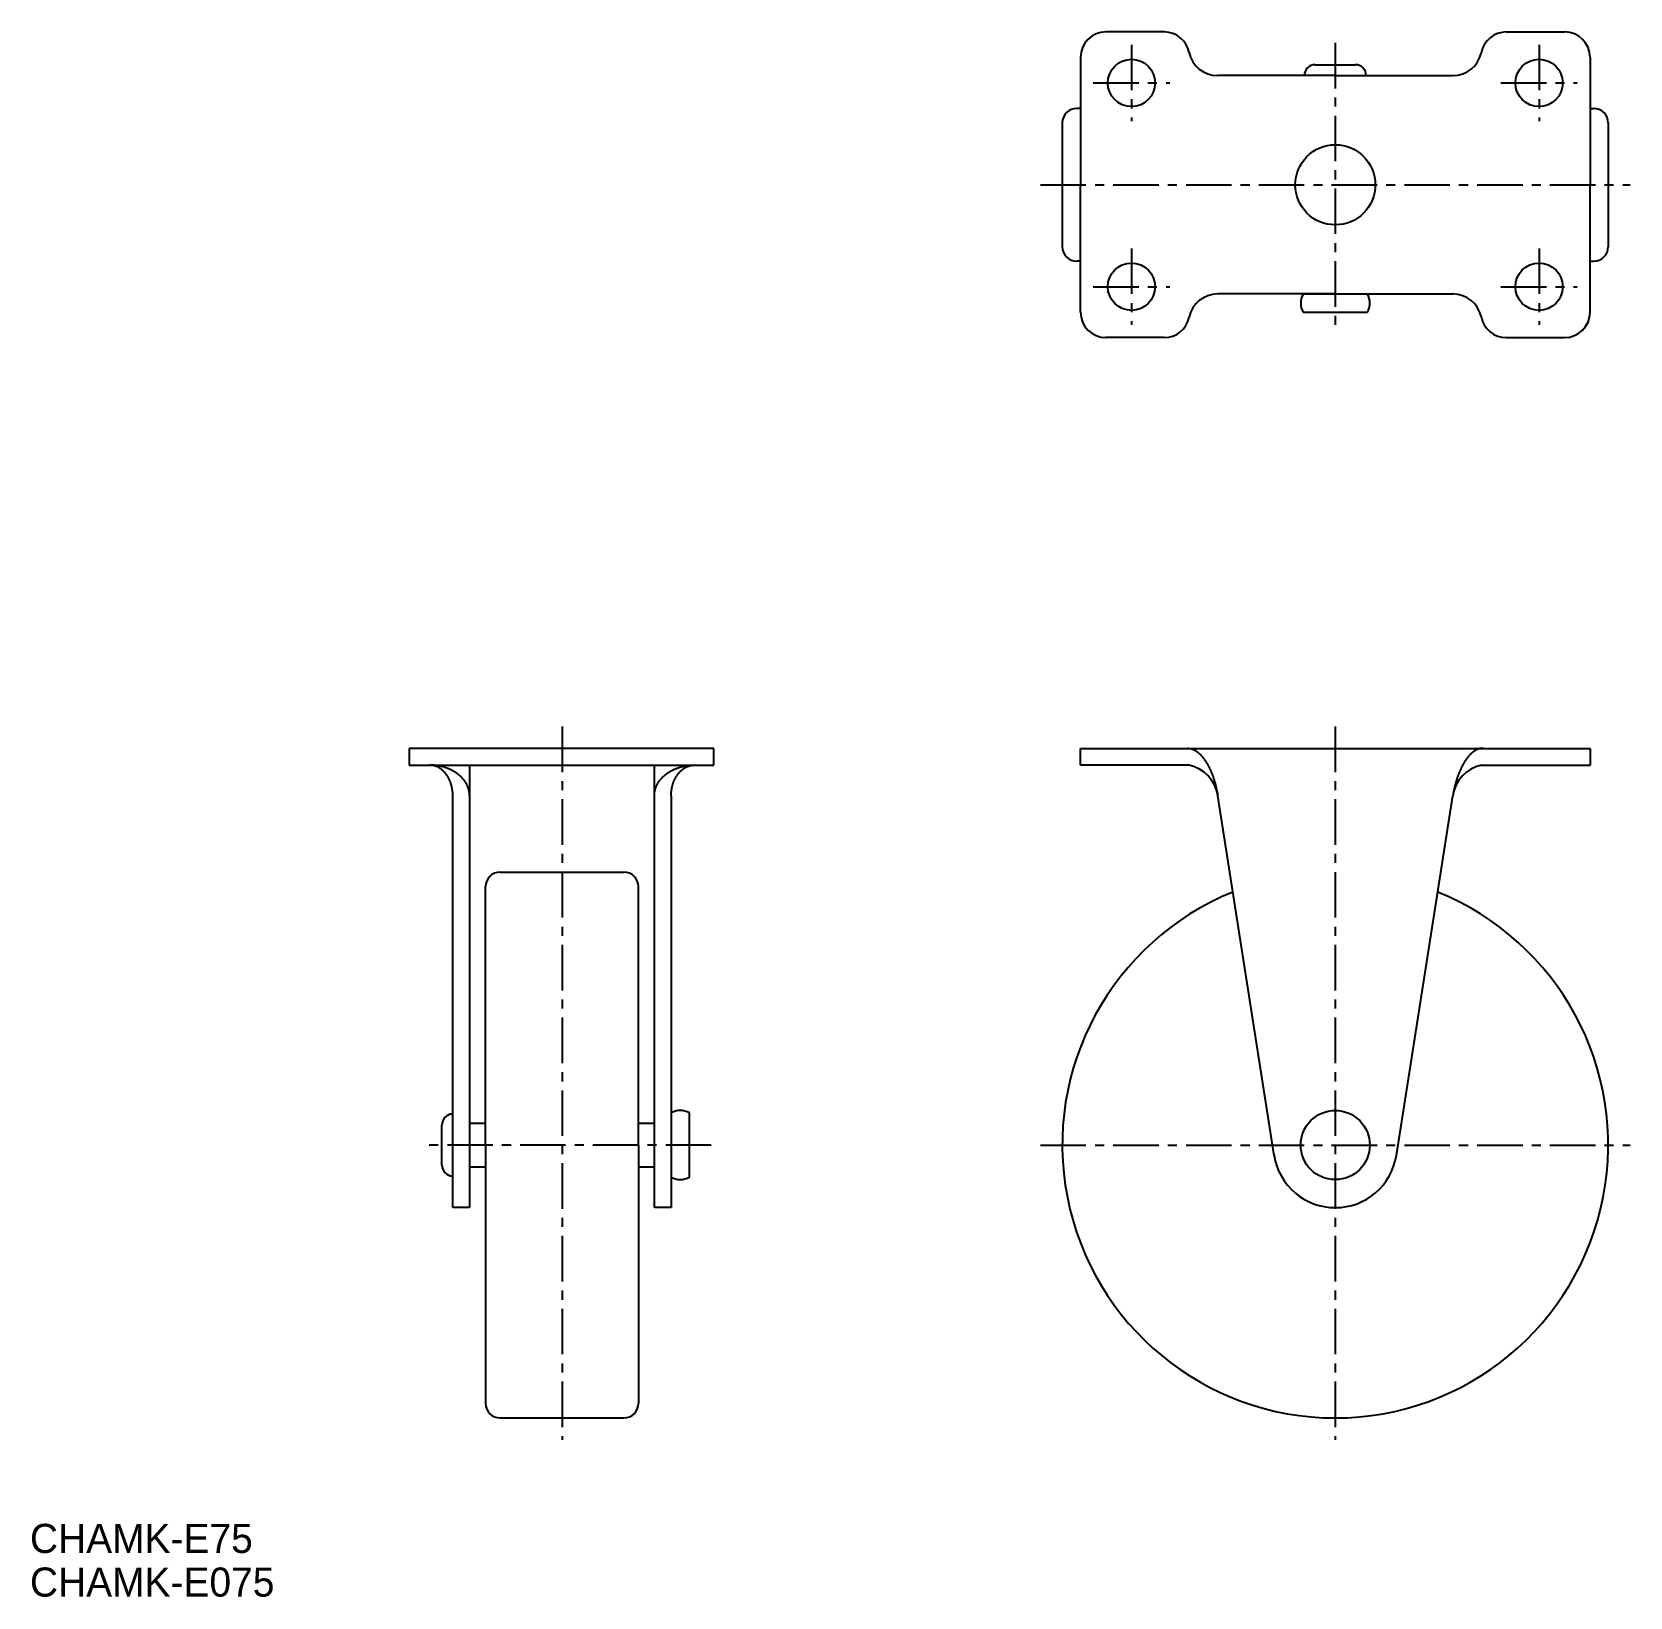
# Model space of a CAD drawing. Extents: x -414 to -194, y 48 to 263.
import ezdxf

# ---------------------------------------------------------------- set-up
doc = ezdxf.new("R2010")
doc.units = 0
doc.header["$LTSCALE"] = 5
doc.linetypes.add('CENTER', pattern=[2, 1.25, -0.25, 0.25, -0.25])
doc.layers.get('0').update_dxf_attribs({"linetype": 'CONTINUOUS'})
doc.layers.add('CENTER', color=1, linetype='CENTER')

msp = doc.modelspace()

# ---------------------------------------------------------------- linework, layer by layer
at = {"color": 7, "linetype": 'CONTINUOUS'}
for p, q in [((-258.37, 262.83), (-266.37, 262.83)), ((-211.37, 262.83), (-203.37, 262.83)), ((-269.87, 259.33), (-269.87, 241.83)), ((-199.87, 259.33), (-199.87, 241.83)), ((-237.62, 258.33), (-232.12, 258.33)), ((-234.87, 256.83), (-251.02, 256.83)), ((-234.87, 256.83), (-218.72, 256.83)), ((-272.37, 250.33), (-272.37, 233.33)), ((-269.87, 252.33), (-270.37, 252.33)), ((-199.87, 252.33), (-199.37, 252.33)), ((-197.37, 250.33), (-197.37, 233.33)), ((-269.87, 224.33), (-269.87, 241.83)), ((-199.87, 224.33), (-199.87, 241.83)), ((-269.87, 231.33), (-270.37, 231.33)), ((-199.87, 231.33), (-199.37, 231.33)), ((-234.87, 226.83), (-251.02, 226.83)), ((-239.42, 226.83), (-230.32, 226.83)), ((-234.87, 226.83), (-218.72, 226.83)), ((-239.29, 224.33), (-230.45, 224.33)), ((-258.37, 220.83), (-266.37, 220.83)), ((-211.37, 220.83), (-203.37, 220.83)), ((-320.27, 164.4), (-362.11, 164.4)), ((-362.11, 164.4), (-362.11, 162.1)), ((-320.27, 162.1), (-320.27, 164.4)), ((-269.87, 164.4), (-199.87, 164.4)), ((-269.87, 162.1), (-269.87, 164.4)), ((-199.87, 164.4), (-199.87, 162.1)), ((-362.11, 162.1), (-320.27, 162.1)), ((-362.11, 162.1), (-358.11, 162.1)), ((-353.81, 162.1), (-353.81, 101.3)), ((-328.41, 101.3), (-328.41, 162.1)), ((-324.11, 162.1), (-320.27, 162.1)), ((-254.94, 162.1), (-269.87, 162.1)), ((-214.8, 162.1), (-199.87, 162.1)), ((-356.11, 101.3), (-356.11, 157.9)), ((-326.11, 157.9), (-326.11, 101.3)), ((-243.27, 108.48), (-251.02, 157.9)), ((-226.47, 108.48), (-218.72, 157.9)), ((-349.61, 147.4), (-332.61, 147.4)), ((-351.61, 109.9), (-351.61, 145.4)), ((-330.61, 109.9), (-330.61, 145.4)), ((-323.61, 105.49), (-323.61, 114.32)), ((-357.61, 107.15), (-357.61, 112.65)), ((-353.81, 112.9), (-351.61, 112.9)), ((-330.61, 112.9), (-328.41, 112.9)), ((-351.61, 109.9), (-351.61, 74.4)), ((-330.61, 109.9), (-330.61, 74.4)), ((-353.81, 106.9), (-351.61, 106.9)), ((-330.61, 106.9), (-328.41, 106.9)), ((-353.81, 101.3), (-356.11, 101.3)), ((-326.11, 101.3), (-328.41, 101.3)), ((-349.61, 72.4), (-332.61, 72.4))]:
    msp.add_line(p, q, dxfattribs=at)
for points in [[(-255.2, 164.4, 0), (-255.16, 164.4, 0), (-255.12, 164.41, 0), (-255.08, 164.41, 0), (-255.04, 164.41, 0), (-255, 164.41, 0), (-254.96, 164.4, 0), (-254.93, 164.4, 0), (-254.88, 164.4, 0), (-254.84, 164.39, 0), (-254.81, 164.38, 0), (-254.77, 164.38, 0), (-254.73, 164.37, 0), (-254.69, 164.36, 0), (-254.65, 164.35, 0), (-254.6, 164.34, 0), (-254.56, 164.32, 0), (-254.53, 164.31, 0), (-254.48, 164.3, 0), (-254.44, 164.28, 0), (-254.4, 164.26, 0), (-254.36, 164.25, 0), (-254.32, 164.23, 0), (-254.28, 164.21, 0), (-254.24, 164.19, 0), (-254.2, 164.17, 0), (-254.16, 164.15, 0), (-254.12, 164.12, 0), (-254.08, 164.1, 0), (-254.04, 164.07, 0), (-254, 164.05, 0), (-253.96, 164.02, 0), (-253.92, 163.99, 0), (-253.88, 163.96, 0), (-253.84, 163.93, 0), (-253.8, 163.9, 0), (-253.76, 163.87, 0), (-253.72, 163.84, 0), (-253.68, 163.8, 0), (-253.64, 163.77, 0), (-253.6, 163.73, 0), (-253.56, 163.7, 0), (-253.52, 163.66, 0), (-253.48, 163.62, 0), (-253.44, 163.58, 0), (-253.4, 163.54, 0), (-253.36, 163.5, 0), (-253.32, 163.46, 0), (-253.28, 163.42, 0), (-253.24, 163.37, 0), (-253.2, 163.33, 0), (-253.17, 163.28, 0), (-253.13, 163.24, 0), (-253.09, 163.19, 0), (-253.05, 163.14, 0), (-253.01, 163.09, 0), (-252.97, 163.04, 0), (-252.94, 162.99, 0), (-252.9, 162.94, 0), (-252.86, 162.89, 0), (-252.83, 162.84, 0), (-252.79, 162.78, 0), (-252.75, 162.73, 0), (-252.72, 162.67, 0), (-252.68, 162.62, 0), (-252.64, 162.56, 0), (-252.61, 162.5, 0), (-252.57, 162.45, 0), (-252.54, 162.39, 0), (-252.5, 162.33, 0), (-252.47, 162.27, 0), (-252.43, 162.21, 0), (-252.4, 162.15, 0), (-252.36, 162.08, 0), (-252.33, 162.02, 0), (-252.3, 161.96, 0), (-252.26, 161.89, 0), (-252.23, 161.83, 0), (-252.2, 161.76, 0), (-252.16, 161.69, 0), (-252.13, 161.63, 0), (-252.1, 161.56, 0), (-252.07, 161.49, 0), (-252.04, 161.42, 0), (-252.01, 161.35, 0), (-251.98, 161.28, 0), (-251.95, 161.21, 0), (-251.92, 161.14, 0), (-251.89, 161.07, 0), (-251.86, 161, 0), (-251.83, 160.93, 0), (-251.8, 160.85, 0), (-251.77, 160.78, 0), (-251.75, 160.71, 0), (-251.72, 160.63, 0), (-251.69, 160.56, 0), (-251.66, 160.48, 0), (-251.64, 160.4, 0), (-251.61, 160.33, 0), (-251.59, 160.25, 0), (-251.56, 160.17, 0), (-251.53, 160.09, 0), (-251.51, 160.02, 0), (-251.49, 159.94, 0), (-251.46, 159.86, 0), (-251.44, 159.78, 0), (-251.42, 159.7, 0), (-251.39, 159.62, 0), (-251.37, 159.54, 0), (-251.35, 159.46, 0), (-251.33, 159.38, 0), (-251.31, 159.3, 0), (-251.29, 159.22, 0), (-251.27, 159.14, 0), (-251.25, 159.05, 0), (-251.23, 158.97, 0), (-251.21, 158.89, 0), (-251.19, 158.81, 0), (-251.17, 158.72, 0), (-251.16, 158.64, 0), (-251.14, 158.56, 0), (-251.12, 158.47, 0), (-251.11, 158.39, 0), (-251.09, 158.31, 0), (-251.07, 158.22, 0), (-251.06, 158.14, 0), (-251.04, 158.06, 0), (-251.03, 157.97, 0), (-251.02, 157.89, 0)], [(-214.54, 164.4, 0), (-214.58, 164.4, 0), (-214.62, 164.41, 0), (-214.66, 164.41, 0), (-214.7, 164.41, 0), (-214.74, 164.41, 0), (-214.78, 164.4, 0), (-214.81, 164.4, 0), (-214.85, 164.4, 0), (-214.9, 164.39, 0), (-214.94, 164.38, 0), (-214.97, 164.38, 0), (-215.01, 164.37, 0), (-215.05, 164.36, 0), (-215.09, 164.35, 0), (-215.13, 164.34, 0), (-215.18, 164.32, 0), (-215.22, 164.31, 0), (-215.26, 164.3, 0), (-215.3, 164.28, 0), (-215.34, 164.26, 0), (-215.38, 164.25, 0), (-215.42, 164.23, 0), (-215.46, 164.21, 0), (-215.5, 164.19, 0), (-215.54, 164.17, 0), (-215.58, 164.15, 0), (-215.62, 164.12, 0), (-215.66, 164.1, 0), (-215.7, 164.07, 0), (-215.74, 164.05, 0), (-215.78, 164.02, 0), (-215.82, 163.99, 0), (-215.86, 163.96, 0), (-215.9, 163.93, 0), (-215.94, 163.9, 0), (-215.98, 163.87, 0), (-216.02, 163.84, 0), (-216.06, 163.8, 0), (-216.1, 163.77, 0), (-216.14, 163.73, 0), (-216.18, 163.7, 0), (-216.22, 163.66, 0), (-216.26, 163.62, 0), (-216.3, 163.58, 0), (-216.34, 163.54, 0), (-216.38, 163.5, 0), (-216.42, 163.46, 0), (-216.46, 163.42, 0), (-216.5, 163.37, 0), (-216.54, 163.33, 0), (-216.57, 163.28, 0), (-216.61, 163.24, 0), (-216.65, 163.19, 0), (-216.69, 163.14, 0), (-216.73, 163.09, 0), (-216.76, 163.04, 0), (-216.8, 162.99, 0), (-216.84, 162.94, 0), (-216.88, 162.89, 0), (-216.91, 162.84, 0), (-216.95, 162.78, 0), (-216.99, 162.73, 0), (-217.02, 162.67, 0), (-217.06, 162.62, 0), (-217.1, 162.56, 0), (-217.13, 162.5, 0), (-217.17, 162.45, 0), (-217.2, 162.39, 0), (-217.24, 162.33, 0), (-217.27, 162.27, 0), (-217.31, 162.21, 0), (-217.34, 162.15, 0), (-217.38, 162.08, 0), (-217.41, 162.02, 0), (-217.44, 161.96, 0), (-217.48, 161.89, 0), (-217.51, 161.83, 0), (-217.54, 161.76, 0), (-217.57, 161.69, 0), (-217.61, 161.63, 0), (-217.64, 161.56, 0), (-217.67, 161.49, 0), (-217.7, 161.42, 0), (-217.73, 161.35, 0), (-217.76, 161.28, 0), (-217.79, 161.21, 0), (-217.82, 161.14, 0), (-217.85, 161.07, 0), (-217.88, 161, 0), (-217.91, 160.93, 0), (-217.94, 160.85, 0), (-217.97, 160.78, 0), (-218, 160.71, 0), (-218.02, 160.63, 0), (-218.05, 160.56, 0), (-218.08, 160.48, 0), (-218.1, 160.4, 0), (-218.13, 160.33, 0), (-218.16, 160.25, 0), (-218.18, 160.17, 0), (-218.21, 160.09, 0), (-218.23, 160.02, 0), (-218.25, 159.94, 0), (-218.28, 159.86, 0), (-218.3, 159.78, 0), (-218.32, 159.7, 0), (-218.35, 159.62, 0), (-218.37, 159.54, 0), (-218.39, 159.46, 0), (-218.41, 159.38, 0), (-218.43, 159.3, 0), (-218.45, 159.22, 0), (-218.47, 159.14, 0), (-218.49, 159.05, 0), (-218.51, 158.97, 0), (-218.53, 158.89, 0), (-218.55, 158.81, 0), (-218.57, 158.72, 0), (-218.59, 158.64, 0), (-218.6, 158.56, 0), (-218.62, 158.47, 0), (-218.63, 158.39, 0), (-218.65, 158.31, 0), (-218.66, 158.22, 0), (-218.68, 158.14, 0), (-218.69, 158.06, 0), (-218.71, 157.97, 0), (-218.72, 157.89, 0)], [(-356.11, 157.9, 0), (-356.11, 157.95, 0), (-356.11, 158, 0), (-356.11, 158.06, 0), (-356.12, 158.11, 0), (-356.12, 158.16, 0), (-356.12, 158.21, 0), (-356.12, 158.26, 0), (-356.13, 158.31, 0), (-356.13, 158.36, 0), (-356.14, 158.41, 0), (-356.14, 158.47, 0), (-356.15, 158.52, 0), (-356.15, 158.57, 0), (-356.16, 158.62, 0), (-356.17, 158.67, 0), (-356.17, 158.72, 0), (-356.18, 158.77, 0), (-356.19, 158.82, 0), (-356.2, 158.87, 0), (-356.21, 158.92, 0), (-356.22, 158.97, 0), (-356.23, 159.02, 0), (-356.24, 159.07, 0), (-356.25, 159.12, 0), (-356.26, 159.17, 0), (-356.27, 159.22, 0), (-356.29, 159.27, 0), (-356.3, 159.32, 0), (-356.31, 159.36, 0), (-356.33, 159.41, 0), (-356.34, 159.46, 0), (-356.36, 159.51, 0), (-356.37, 159.56, 0), (-356.39, 159.6, 0), (-356.4, 159.65, 0), (-356.42, 159.7, 0), (-356.44, 159.74, 0), (-356.45, 159.79, 0), (-356.47, 159.84, 0), (-356.49, 159.88, 0), (-356.51, 159.93, 0), (-356.53, 159.97, 0), (-356.55, 160.02, 0), (-356.57, 160.06, 0), (-356.59, 160.1, 0), (-356.61, 160.15, 0), (-356.63, 160.19, 0), (-356.65, 160.23, 0), (-356.67, 160.28, 0), (-356.7, 160.32, 0), (-356.72, 160.36, 0), (-356.74, 160.4, 0), (-356.76, 160.44, 0), (-356.79, 160.49, 0), (-356.81, 160.53, 0), (-356.84, 160.56, 0), (-356.86, 160.6, 0), (-356.89, 160.64, 0), (-356.92, 160.68, 0), (-356.94, 160.72, 0), (-356.97, 160.76, 0), (-356.99, 160.8, 0), (-357.02, 160.83, 0), (-357.05, 160.87, 0), (-357.08, 160.91, 0), (-357.11, 160.94, 0), (-357.13, 160.98, 0), (-357.16, 161.01, 0), (-357.19, 161.05, 0), (-357.22, 161.08, 0), (-357.25, 161.11, 0), (-357.28, 161.15, 0), (-357.31, 161.18, 0), (-357.34, 161.21, 0), (-357.37, 161.24, 0), (-357.41, 161.27, 0), (-357.44, 161.31, 0), (-357.47, 161.33, 0), (-357.5, 161.36, 0), (-357.53, 161.39, 0), (-357.57, 161.42, 0), (-357.6, 161.45, 0), (-357.63, 161.48, 0), (-357.67, 161.5, 0), (-357.7, 161.53, 0), (-357.74, 161.56, 0), (-357.77, 161.58, 0), (-357.8, 161.6, 0), (-357.84, 161.63, 0), (-357.87, 161.65, 0), (-357.91, 161.68, 0), (-357.94, 161.7, 0), (-357.98, 161.72, 0), (-358.01, 161.74, 0), (-358.05, 161.76, 0), (-358.09, 161.78, 0), (-358.12, 161.8, 0), (-358.16, 161.82, 0), (-358.2, 161.84, 0), (-358.23, 161.85, 0), (-358.27, 161.87, 0), (-358.31, 161.89, 0), (-358.35, 161.91, 0), (-358.38, 161.92, 0), (-358.42, 161.93, 0), (-358.46, 161.95, 0), (-358.5, 161.96, 0), (-358.53, 161.97, 0), (-358.57, 161.99, 0), (-358.61, 162, 0), (-358.65, 162.01, 0), (-358.69, 162.02, 0), (-358.73, 162.03, 0), (-358.76, 162.04, 0), (-358.8, 162.05, 0), (-358.84, 162.06, 0), (-358.88, 162.06, 0), (-358.92, 162.07, 0), (-358.96, 162.07, 0), (-359, 162.08, 0), (-359.04, 162.09, 0), (-359.08, 162.09, 0), (-359.12, 162.09, 0), (-359.15, 162.1, 0), (-359.19, 162.1, 0), (-359.23, 162.1, 0), (-359.27, 162.1, 0), (-359.31, 162.1, 0)], [(-353.81, 157.9, 0), (-353.81, 157.95, 0), (-353.81, 158, 0), (-353.82, 158.06, 0), (-353.82, 158.11, 0), (-353.82, 158.16, 0), (-353.83, 158.21, 0), (-353.83, 158.26, 0), (-353.84, 158.31, 0), (-353.85, 158.36, 0), (-353.85, 158.41, 0), (-353.86, 158.47, 0), (-353.87, 158.52, 0), (-353.88, 158.57, 0), (-353.89, 158.62, 0), (-353.9, 158.67, 0), (-353.92, 158.72, 0), (-353.93, 158.77, 0), (-353.94, 158.82, 0), (-353.96, 158.87, 0), (-353.98, 158.92, 0), (-353.99, 158.97, 0), (-354.01, 159.02, 0), (-354.03, 159.07, 0), (-354.05, 159.12, 0), (-354.07, 159.17, 0), (-354.09, 159.22, 0), (-354.11, 159.27, 0), (-354.13, 159.32, 0), (-354.16, 159.36, 0), (-354.18, 159.41, 0), (-354.2, 159.46, 0), (-354.23, 159.51, 0), (-354.26, 159.56, 0), (-354.28, 159.6, 0), (-354.31, 159.65, 0), (-354.34, 159.7, 0), (-354.37, 159.74, 0), (-354.4, 159.79, 0), (-354.43, 159.84, 0), (-354.46, 159.88, 0), (-354.49, 159.93, 0), (-354.53, 159.97, 0), (-354.56, 160.02, 0), (-354.59, 160.06, 0), (-354.63, 160.1, 0), (-354.67, 160.15, 0), (-354.7, 160.19, 0), (-354.74, 160.23, 0), (-354.78, 160.28, 0), (-354.81, 160.32, 0), (-354.85, 160.36, 0), (-354.89, 160.4, 0), (-354.94, 160.44, 0), (-354.98, 160.49, 0), (-355.02, 160.53, 0), (-355.06, 160.56, 0), (-355.1, 160.6, 0), (-355.15, 160.64, 0), (-355.19, 160.68, 0), (-355.24, 160.72, 0), (-355.28, 160.76, 0), (-355.33, 160.8, 0), (-355.38, 160.83, 0), (-355.42, 160.87, 0), (-355.47, 160.91, 0), (-355.52, 160.94, 0), (-355.57, 160.98, 0), (-355.62, 161.01, 0), (-355.67, 161.05, 0), (-355.72, 161.08, 0), (-355.77, 161.11, 0), (-355.82, 161.15, 0), (-355.88, 161.18, 0), (-355.93, 161.21, 0), (-355.98, 161.24, 0), (-356.04, 161.27, 0), (-356.09, 161.31, 0), (-356.14, 161.33, 0), (-356.2, 161.36, 0), (-356.26, 161.39, 0), (-356.31, 161.42, 0), (-356.37, 161.45, 0), (-356.43, 161.48, 0), (-356.48, 161.5, 0), (-356.54, 161.53, 0), (-356.6, 161.56, 0), (-356.66, 161.58, 0), (-356.72, 161.6, 0), (-356.78, 161.63, 0), (-356.84, 161.65, 0), (-356.9, 161.68, 0), (-356.96, 161.7, 0), (-357.02, 161.72, 0), (-357.08, 161.74, 0), (-357.14, 161.76, 0), (-357.21, 161.78, 0), (-357.27, 161.8, 0), (-357.33, 161.82, 0), (-357.4, 161.84, 0), (-357.46, 161.85, 0), (-357.52, 161.87, 0), (-357.59, 161.89, 0), (-357.65, 161.91, 0), (-357.71, 161.92, 0), (-357.78, 161.93, 0), (-357.85, 161.95, 0), (-357.91, 161.96, 0), (-357.98, 161.97, 0), (-358.04, 161.99, 0), (-358.11, 162, 0), (-358.17, 162.01, 0), (-358.24, 162.02, 0), (-358.31, 162.03, 0), (-358.37, 162.04, 0), (-358.44, 162.05, 0), (-358.5, 162.06, 0), (-358.57, 162.06, 0), (-358.64, 162.07, 0), (-358.71, 162.07, 0), (-358.77, 162.08, 0), (-358.84, 162.09, 0), (-358.91, 162.09, 0), (-358.98, 162.09, 0), (-359.04, 162.1, 0), (-359.11, 162.1, 0), (-359.18, 162.1, 0), (-359.24, 162.1, 0), (-359.31, 162.1, 0)], [(-328.41, 157.9, 0), (-328.41, 157.95, 0), (-328.41, 158, 0), (-328.41, 158.06, 0), (-328.4, 158.11, 0), (-328.4, 158.16, 0), (-328.4, 158.21, 0), (-328.39, 158.26, 0), (-328.38, 158.31, 0), (-328.38, 158.36, 0), (-328.37, 158.41, 0), (-328.36, 158.47, 0), (-328.35, 158.52, 0), (-328.34, 158.57, 0), (-328.33, 158.62, 0), (-328.32, 158.67, 0), (-328.31, 158.72, 0), (-328.29, 158.77, 0), (-328.28, 158.82, 0), (-328.26, 158.87, 0), (-328.25, 158.92, 0), (-328.23, 158.97, 0), (-328.21, 159.02, 0), (-328.19, 159.07, 0), (-328.18, 159.12, 0), (-328.15, 159.17, 0), (-328.13, 159.22, 0), (-328.11, 159.27, 0), (-328.09, 159.32, 0), (-328.07, 159.36, 0), (-328.04, 159.41, 0), (-328.02, 159.46, 0), (-327.99, 159.51, 0), (-327.97, 159.56, 0), (-327.94, 159.6, 0), (-327.91, 159.65, 0), (-327.88, 159.7, 0), (-327.86, 159.74, 0), (-327.82, 159.79, 0), (-327.79, 159.84, 0), (-327.76, 159.88, 0), (-327.73, 159.93, 0), (-327.7, 159.97, 0), (-327.66, 160.02, 0), (-327.63, 160.06, 0), (-327.59, 160.1, 0), (-327.56, 160.15, 0), (-327.52, 160.19, 0), (-327.49, 160.23, 0), (-327.45, 160.28, 0), (-327.41, 160.32, 0), (-327.37, 160.36, 0), (-327.33, 160.4, 0), (-327.29, 160.44, 0), (-327.25, 160.49, 0), (-327.21, 160.53, 0), (-327.16, 160.56, 0), (-327.12, 160.6, 0), (-327.08, 160.64, 0), (-327.03, 160.68, 0), (-326.99, 160.72, 0), (-326.94, 160.76, 0), (-326.89, 160.8, 0), (-326.85, 160.83, 0), (-326.8, 160.87, 0), (-326.75, 160.91, 0), (-326.7, 160.94, 0), (-326.65, 160.98, 0), (-326.61, 161.01, 0), (-326.56, 161.05, 0), (-326.5, 161.08, 0), (-326.45, 161.11, 0), (-326.4, 161.15, 0), (-326.35, 161.18, 0), (-326.3, 161.21, 0), (-326.24, 161.24, 0), (-326.19, 161.27, 0), (-326.13, 161.31, 0), (-326.08, 161.33, 0), (-326.02, 161.36, 0), (-325.97, 161.39, 0), (-325.91, 161.42, 0), (-325.85, 161.45, 0), (-325.8, 161.48, 0), (-325.74, 161.5, 0), (-325.68, 161.53, 0), (-325.62, 161.56, 0), (-325.56, 161.58, 0), (-325.5, 161.6, 0), (-325.44, 161.63, 0), (-325.38, 161.65, 0), (-325.32, 161.68, 0), (-325.26, 161.7, 0), (-325.2, 161.72, 0), (-325.14, 161.74, 0), (-325.08, 161.76, 0), (-325.02, 161.78, 0), (-324.95, 161.8, 0), (-324.89, 161.82, 0), (-324.83, 161.84, 0), (-324.76, 161.85, 0), (-324.7, 161.87, 0), (-324.64, 161.89, 0), (-324.57, 161.91, 0), (-324.51, 161.92, 0), (-324.44, 161.93, 0), (-324.38, 161.95, 0), (-324.31, 161.96, 0), (-324.25, 161.97, 0), (-324.18, 161.99, 0), (-324.12, 162, 0), (-324.05, 162.01, 0), (-323.99, 162.02, 0), (-323.92, 162.03, 0), (-323.85, 162.04, 0), (-323.79, 162.05, 0), (-323.72, 162.06, 0), (-323.65, 162.06, 0), (-323.58, 162.07, 0), (-323.52, 162.07, 0), (-323.45, 162.08, 0), (-323.38, 162.09, 0), (-323.32, 162.09, 0), (-323.25, 162.09, 0), (-323.18, 162.1, 0), (-323.11, 162.1, 0), (-323.05, 162.1, 0), (-322.98, 162.1, 0), (-322.91, 162.1, 0)], [(-326.11, 157.9, 0), (-326.11, 157.95, 0), (-326.11, 158, 0), (-326.11, 158.06, 0), (-326.11, 158.11, 0), (-326.11, 158.16, 0), (-326.1, 158.21, 0), (-326.1, 158.26, 0), (-326.1, 158.31, 0), (-326.09, 158.36, 0), (-326.09, 158.41, 0), (-326.08, 158.47, 0), (-326.08, 158.52, 0), (-326.07, 158.57, 0), (-326.06, 158.62, 0), (-326.06, 158.67, 0), (-326.05, 158.72, 0), (-326.04, 158.77, 0), (-326.03, 158.82, 0), (-326.02, 158.87, 0), (-326.02, 158.92, 0), (-326.01, 158.97, 0), (-326, 159.02, 0), (-325.99, 159.07, 0), (-325.97, 159.12, 0), (-325.96, 159.17, 0), (-325.95, 159.22, 0), (-325.94, 159.27, 0), (-325.93, 159.32, 0), (-325.91, 159.36, 0), (-325.9, 159.41, 0), (-325.88, 159.46, 0), (-325.87, 159.51, 0), (-325.85, 159.56, 0), (-325.84, 159.6, 0), (-325.82, 159.65, 0), (-325.81, 159.7, 0), (-325.79, 159.74, 0), (-325.77, 159.79, 0), (-325.75, 159.84, 0), (-325.73, 159.88, 0), (-325.71, 159.93, 0), (-325.7, 159.97, 0), (-325.68, 160.02, 0), (-325.66, 160.06, 0), (-325.64, 160.1, 0), (-325.62, 160.15, 0), (-325.59, 160.19, 0), (-325.57, 160.23, 0), (-325.55, 160.28, 0), (-325.53, 160.32, 0), (-325.5, 160.36, 0), (-325.48, 160.4, 0), (-325.46, 160.44, 0), (-325.44, 160.49, 0), (-325.41, 160.53, 0), (-325.38, 160.56, 0), (-325.36, 160.6, 0), (-325.33, 160.64, 0), (-325.31, 160.68, 0), (-325.28, 160.72, 0), (-325.26, 160.76, 0), (-325.23, 160.8, 0), (-325.2, 160.83, 0), (-325.18, 160.87, 0), (-325.15, 160.91, 0), (-325.12, 160.94, 0), (-325.09, 160.98, 0), (-325.06, 161.01, 0), (-325.03, 161.05, 0), (-325, 161.08, 0), (-324.97, 161.11, 0), (-324.94, 161.15, 0), (-324.91, 161.18, 0), (-324.88, 161.21, 0), (-324.85, 161.24, 0), (-324.82, 161.27, 0), (-324.79, 161.31, 0), (-324.75, 161.33, 0), (-324.72, 161.36, 0), (-324.69, 161.39, 0), (-324.66, 161.42, 0), (-324.62, 161.45, 0), (-324.59, 161.48, 0), (-324.56, 161.5, 0), (-324.52, 161.53, 0), (-324.49, 161.56, 0), (-324.45, 161.58, 0), (-324.42, 161.6, 0), (-324.39, 161.63, 0), (-324.35, 161.65, 0), (-324.31, 161.68, 0), (-324.28, 161.7, 0), (-324.24, 161.72, 0), (-324.21, 161.74, 0), (-324.17, 161.76, 0), (-324.14, 161.78, 0), (-324.1, 161.8, 0), (-324.06, 161.82, 0), (-324.03, 161.84, 0), (-323.99, 161.85, 0), (-323.95, 161.87, 0), (-323.92, 161.89, 0), (-323.88, 161.91, 0), (-323.84, 161.92, 0), (-323.8, 161.93, 0), (-323.76, 161.95, 0), (-323.73, 161.96, 0), (-323.69, 161.97, 0), (-323.65, 161.99, 0), (-323.61, 162, 0), (-323.57, 162.01, 0), (-323.54, 162.02, 0), (-323.5, 162.03, 0), (-323.46, 162.04, 0), (-323.42, 162.05, 0), (-323.38, 162.06, 0), (-323.34, 162.06, 0), (-323.3, 162.07, 0), (-323.26, 162.07, 0), (-323.23, 162.08, 0), (-323.19, 162.09, 0), (-323.15, 162.09, 0), (-323.11, 162.09, 0), (-323.07, 162.1, 0), (-323.03, 162.1, 0), (-322.99, 162.1, 0), (-322.95, 162.1, 0), (-322.91, 162.1, 0)]]:
    msp.add_polyline3d(points, dxfattribs=at)
for centre, radius in [((-262.87, 255.83), 3.25), ((-206.87, 255.83), 3.25), ((-234.87, 241.83), 5.5), ((-262.87, 227.83), 3.25), ((-206.87, 227.83), 3.25), ((-234.87, 109.9), 4.75)]:
    msp.add_circle(centre, radius, dxfattribs=at)
for centre, radius, start, end in [((-266.37, 259.33), 3.5, 90, 180), ((-258.37, 259.33), 3.5, 11.537, 90), ((-211.37, 259.33), 3.5, 90, 168.463), ((-203.37, 259.33), 3.5, 0, 90), ((-251.02, 260.83), 4, 191.537, 270), ((-218.72, 260.83), 4, 270, 348.463), ((-237.62, 256.83), 1.5, 90, 180), ((-232.12, 256.83), 1.5, 0, 90), ((-270.37, 250.33), 2, 90, 180), ((-199.37, 250.33), 2, 0, 90), ((-270.37, 233.33), 2, 180, 270), ((-199.37, 233.33), 2, 270, 0), ((-251.02, 222.83), 4, 90, 168.463), ((-237.12, 225.58), 2.5, 150, 210), ((-232.62, 225.58), 2.5, 330, 30), ((-218.72, 222.83), 4, 11.537, 90), ((-266.37, 224.33), 3.5, 180, 270), ((-203.37, 224.33), 3.5, 270, 0), ((-258.37, 224.33), 3.5, 270, 348.463), ((-211.37, 224.33), 3.5, 191.537, 270), ((-256.08, 157.11), 5.12, 8.9176, 77.1415), ((-213.66, 157.11), 5.12, 102.8585, 171.0855), ((-349.61, 145.4), 2, 90, 180), ((-332.61, 145.4), 2, 360, 90), ((-234.87, 109.9), 37.5, 112.0413, 67.9587), ((-324.86, 112.15), 2.5, 60, 120), ((-356.11, 112.65), 1.5, 90, 180), ((-234.87, 109.8), 8.5, 188.916, 351.084), ((-356.11, 107.15), 1.5, 180, 270), ((-324.86, 107.65), 2.5, 240, 300), ((-349.61, 74.4), 2, 180, 270), ((-332.61, 74.4), 2, 270, 0)]:
    msp.add_arc(centre, radius, start, end, dxfattribs=at)
at = {"layer": 'CENTER', "color": 1, "linetype": 'CENTER'}
for p, q in [((-234.87, 261.33), (-234.87, 221.33)), ((-262.87, 261.08), (-262.87, 250.58)), ((-206.87, 261.08), (-206.87, 250.58)), ((-268.12, 255.83), (-257.62, 255.83)), ((-212.12, 255.83), (-201.62, 255.83)), ((-275.37, 241.83), (-194.37, 241.83)), ((-262.87, 233.08), (-262.87, 222.58)), ((-206.87, 233.08), (-206.87, 222.58)), ((-268.12, 227.83), (-257.62, 227.83)), ((-212.12, 227.83), (-201.62, 227.83)), ((-341.11, 167.4), (-341.11, 69.4)), ((-234.87, 167.4), (-234.87, 69.4)), ((-320.61, 109.9), (-360.61, 109.9)), ((-275.37, 109.9), (-194.37, 109.9))]:
    msp.add_line(p, q, dxfattribs=at)

# ---------------------------------------------------------------- texts
at = {"color": 7, "linetype": 'CONTINUOUS'}
for s, p in [('CHAMK-E75', (-414.21, 53.85)), ('CHAMK-E075', (-414.21, 47.85))]:
    msp.add_text(s, height=4, dxfattribs=at).set_placement(p)

doc.saveas('drawing.dxf')
